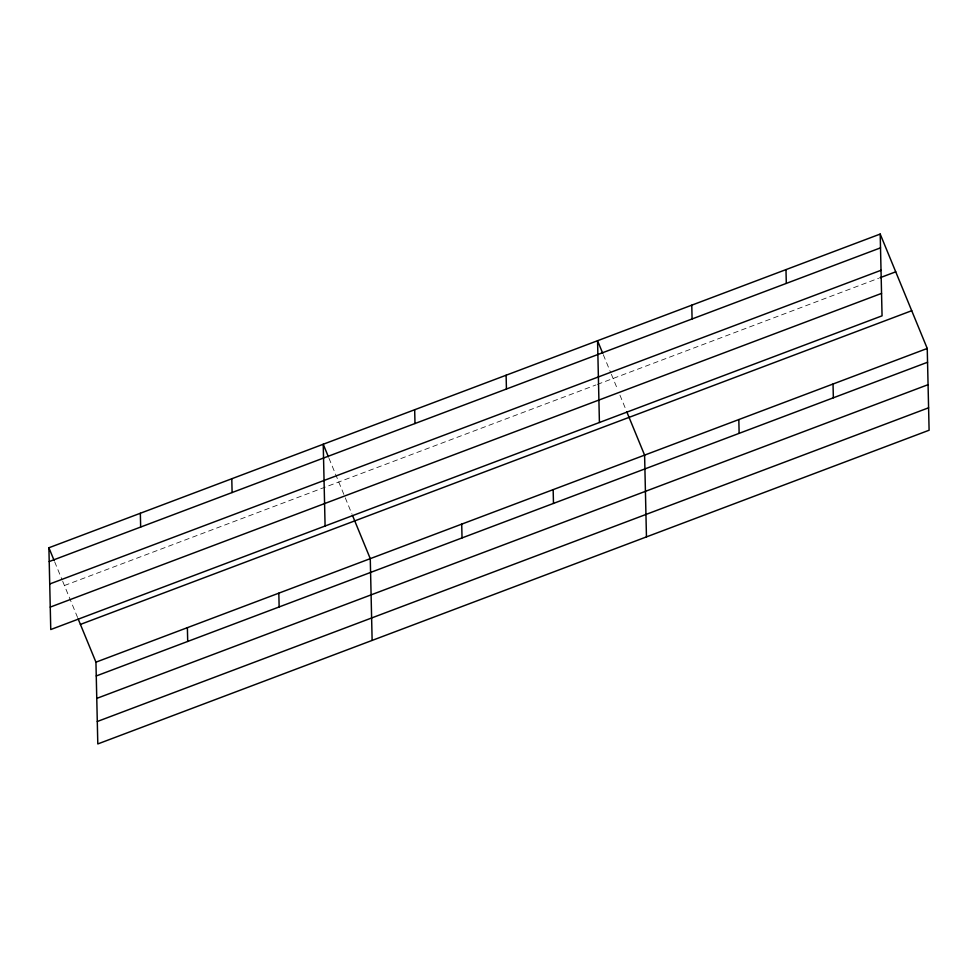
<?xml version="1.0" encoding="UTF-8"?>
<svg xmlns="http://www.w3.org/2000/svg" width="978" height="978" viewBox="0 0 978 978"><rect width="100%" height="100%" fill="white"/><g stroke="black" fill="none" stroke-linecap="round" stroke-linejoin="round"><path stroke-width="0.73" stroke-dasharray="4.89 3.67" d="M64.426 585.529L595.932 384.953M597.362 384.415L878.599 278.278M603.304 354.708L610.785 372.887M611.36 374.281L617.656 389.586M619.942 395.149L625.651 409.036M328.975 458.23L351.897 513.951M54.646 561.751L62.127 579.93M62.702 581.323L77.568 617.473"/><path stroke-width="1.47" d="M880.2 234.06L882.058 315.833L50.758 629.539L48.9 547.766L880.2 234.06L927.242 348.461L929.1 430.234L97.8 743.94L95.942 662.167L78.13 618.866M49.218 561.555L880.518 247.85M49.719 583.988L881.019 270.283M880.017 277.74L895.726 271.823M50.245 607.106L881.545 293.4M80.416 624.416L911.716 310.711M95.942 662.167L927.242 348.461M96.26 675.957L927.56 362.251M96.773 698.39L928.061 384.684M97.287 721.507L928.587 407.802M602.729 353.315L597.558 340.723L599.416 422.484M626.788 411.824L644.6 455.125L646.458 536.885M328.4 456.836L323.229 444.244L325.087 526.005M352.459 515.345L370.271 558.646L372.129 640.407M48.9 547.766L54.071 560.357M833.036 384.024L833.342 397.801M785.982 269.622L786.3 283.4M738.818 419.574L739.136 433.364M691.776 305.173L692.082 318.962M553.157 489.636L553.475 503.425M506.115 375.234L506.433 389.024M461.714 524.147L462.032 537.924M414.672 409.745L414.99 423.523M278.828 593.157L279.146 606.947M231.786 478.755L232.104 492.545M187.385 627.668L187.703 641.446M140.343 513.267L140.661 527.044"/></g></svg>
